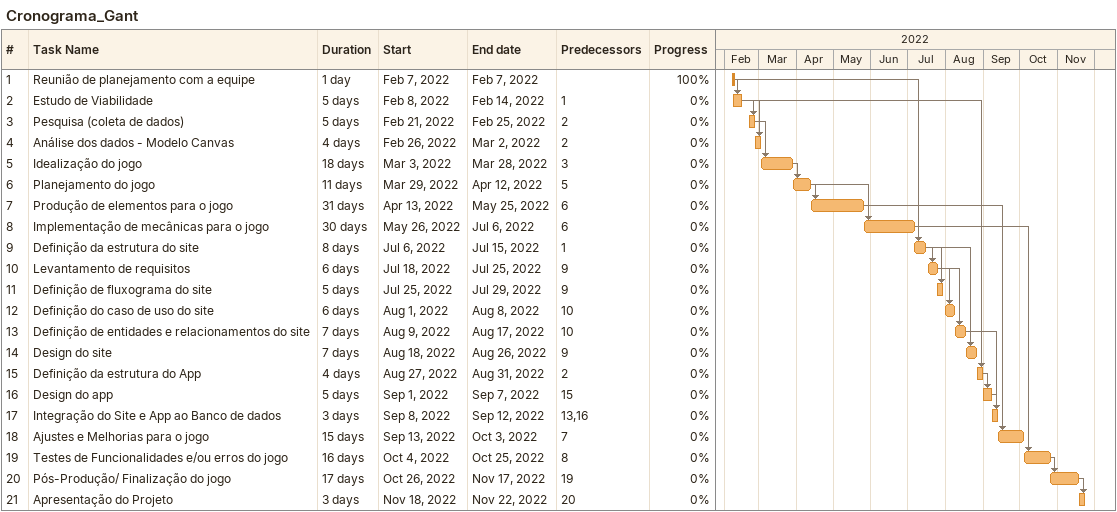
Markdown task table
Cronograma_Gant

| ID | Task | Duration | Start | Finish | Predecessors | % complete |
|---|---|---|---|---|---|---|
| 1 | Reunião de planejamento com a equipe | 1d | 2022-02-07 | 2022-02-07 |  | 100 |
| 2 | Estudo de Viabilidade | 5d | 2022-02-08 | 2022-02-14 | 1 | 0 |
| 3 | Pesquisa (coleta de dados) | 5d | 2022-02-21 | 2022-02-25 | 2 | 0 |
| 4 | Análise dos dados - Modelo Canvas | 4d | 2022-02-26 | 2022-03-02 | 2 | 0 |
| 5 | Idealização do jogo | 18d | 2022-03-03 | 2022-03-28 | 3 | 0 |
| 6 | Planejamento do jogo | 11d | 2022-03-29 | 2022-04-12 | 5 | 0 |
| 7 | Produção de elementos para o jogo | 31d | 2022-04-13 | 2022-05-25 | 6 | 0 |
| 8 | Implementação de mecânicas para o jogo | 30d | 2022-05-26 | 2022-07-06 | 6 | 0 |
| 9 | Definição da estrutura do site | 8d | 2022-07-06 | 2022-07-15 | 1 | 0 |
| 10 | Levantamento de requisitos | 6d | 2022-07-18 | 2022-07-25 | 9 | 0 |
| 11 | Definição de fluxograma do site | 5d | 2022-07-25 | 2022-07-29 | 9 | 0 |
| 12 | Definição do caso de uso do site | 6d | 2022-08-01 | 2022-08-08 | 10 | 0 |
| 13 | Definição de entidades e relacionamentos do site | 7d | 2022-08-09 | 2022-08-17 | 10 | 0 |
| 14 | Design do site | 7d | 2022-08-18 | 2022-08-26 | 9 | 0 |
| 15 | Definição da estrutura do App | 4d | 2022-08-27 | 2022-08-31 | 2 | 0 |
| 16 | Design do app | 5d | 2022-09-01 | 2022-09-07 | 15 | 0 |
| 17 | Integração do Site e App ao Banco de dados | 3d | 2022-09-08 | 2022-09-12 | 13, 16 | 0 |
| 18 | Ajustes e Melhorias para o jogo | 15d | 2022-09-13 | 2022-10-03 | 7 | 0 |
| 19 | Testes de Funcionalidades e/ou erros do jogo | 16d | 2022-10-04 | 2022-10-25 | 8 | 0 |
| 20 | Pós-Produção/ Finalização do jogo | 17d | 2022-10-26 | 2022-11-17 | 19 | 0 |
| 21 | Apresentação do Projeto | 3d | 2022-11-18 | 2022-11-22 | 20 | 0 |
